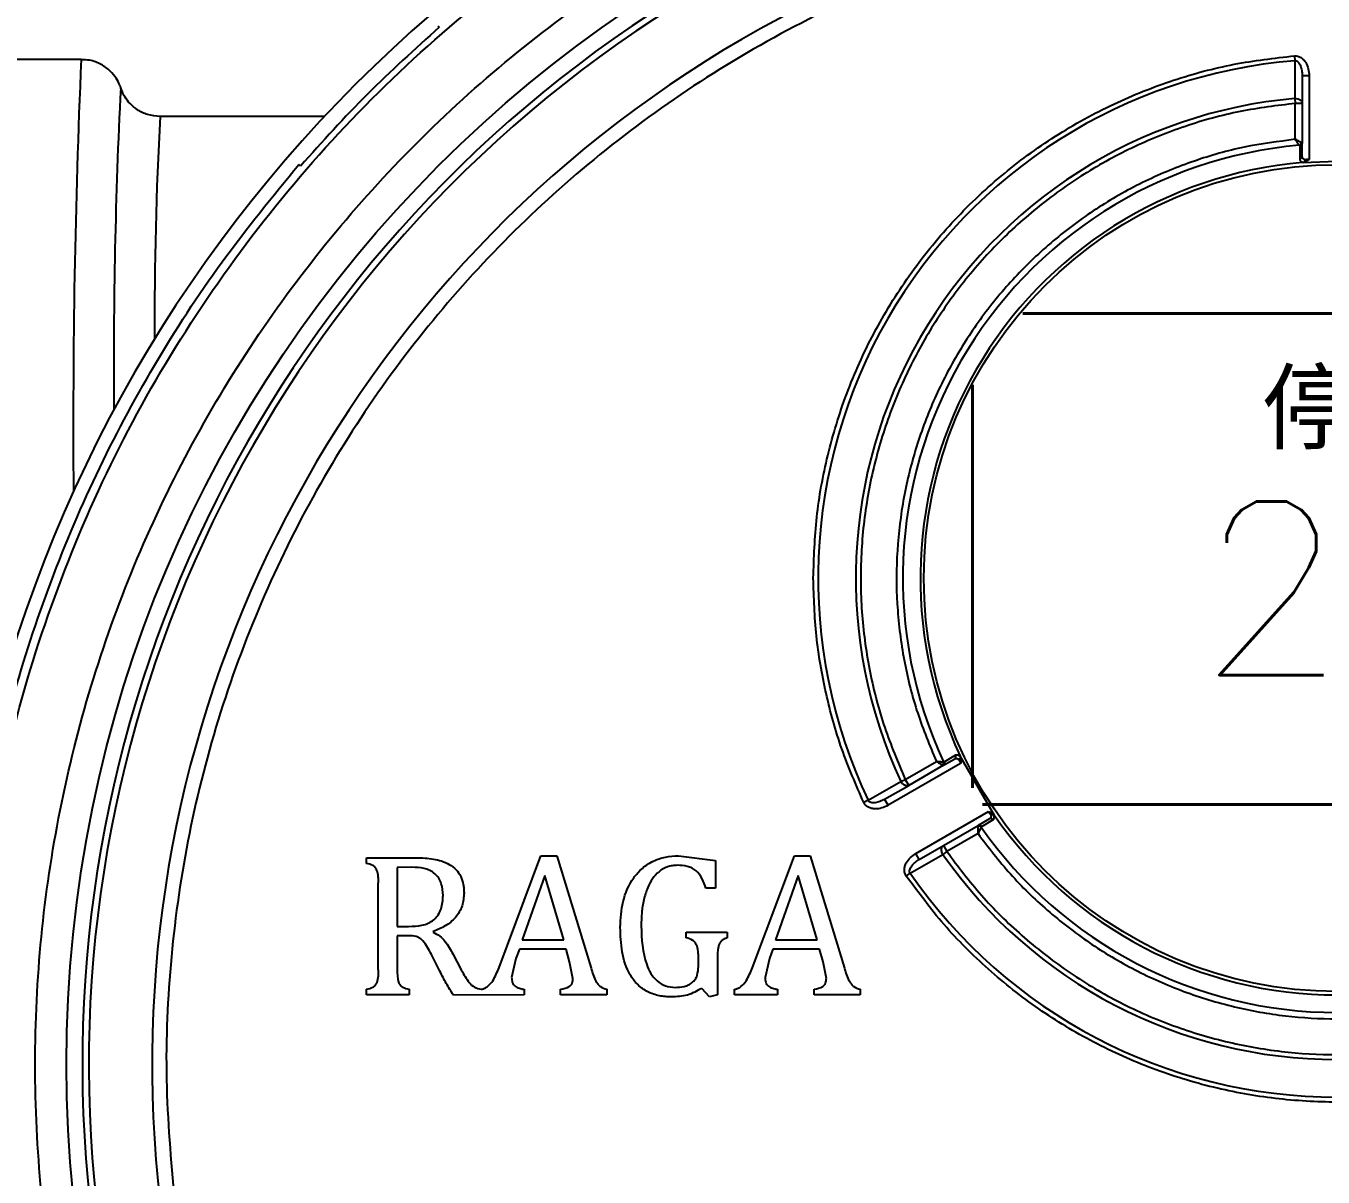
# Model space of a CAD drawing. Header units: millimetres. Extents: x 1846 to 4892, y 508 to 2661.
# Drawn here: x 2548.4 to 2641.8, y 2208.4 to 2291.2 of the extents above; entities that cross this region are included whole.
import ezdxf

# ---------------------------------------------------------------- set-up
doc = ezdxf.new("R2010")
doc.units = ezdxf.units.MM
for name, color, linetype, lineweight in [('AM_5', 3, 'Continuous', 25), ('标注', 3, 'Continuous', 13), ('粗实线', 7, 'Continuous', 40)]:
    doc.layers.add(name, color=color, linetype=linetype, lineweight=lineweight)
doc.styles.add('01', font='txt.shx')
doc.styles.add('SLDTEXTSTYLE1', font='txt.shx', dxfattribs={"width": 0.7, "bigfont": 'gbcbig.shx'})
doc.dimstyles.new('SLDDIMSTYLE12$0', dxfattribs={"dimtxt": 12, "dimasz": 10, "dimexe": 0, "dimexo": 0.0625, "dimgap": 0.875, "dimtad": 1, "dimdec": 1, "dimlfac": 1.8, "dimrnd": 1e-09, "dimzin": 12, "dimdsep": 46, "dimtxsty": 'SLDTEXTSTYLE1', "dimcen": 0.09, "dimdle": 8.16, "dimclrd": 3, "dimclre": 3, "dimadec": 0, "dimazin": 3, "dimtfac": 1, "dimtdec": 1, "dimtofl": 0, "dimtmove": 0, "dimatfit": 3, "dimfxl": 0, "dimfrac": 2, "dimtolj": 1, "dimlwd": 5, "dimlwe": 5, "dimarcsym": 0})

# ---------------------------------------------------------------- blocks, each defined once
blk = doc.blocks.new('*D64')
at = {"layer": 'AM_5', "color": 3, "lineweight": 5, "transparency": 16777216}
blk.add_line((2751.092, 2432.108), (2356.692, 2432.108), dxfattribs=at)
at = {"layer": 'AM_5', "color": 3, "linetype": 'Continuous', "lineweight": 5, "transparency": 16777216}
for p, q in [((2356.692, 2422.108), (2356.692, 2108.323)), ((2762.767, 2098.323), (2356.692, 2098.323))]:
    blk.add_line(p, q, dxfattribs=at)
at = {"layer": 'AM_5', "color": 3, "transparency": 16777216}
for points in [[(2355.025, 2422.108), (2358.359, 2422.108), (2356.692, 2432.108)], [(2355.025, 2108.323), (2358.359, 2108.323), (2356.692, 2098.323)]]:
    blk.add_solid(points, dxfattribs=at)
at = {"layer": 'Defpoints', "color": 0, "transparency": 16777216}
for p in [(2751.154, 2432.108), (2356.692, 2098.323), (2762.83, 2098.323)]:
    blk.add_point(p, dxfattribs=at)
at = {"layer": 'AM_5', "color": 0, "transparency": 16777216, "insert": (2342.103, 2265.216), "char_height": 12, "attachment_point": 5, "rotation": 90, "style": 'SLDTEXTSTYLE1'}
blk.add_mtext('\\A1;{\\H2.28571x;335}', dxfattribs=at)

msp = doc.modelspace()

# ---------------------------------------------------------------- linework, layer by layer
at = {"color": 7, "linetype": 'Continuous', "lineweight": 25}
for p, q in [((2578.057, 2291.212), (2578.168, 2291.101)), ((2552.383, 2288.787), (2543.077, 2288.787)), ((2639.754, 2289.046), (2639.782, 2288.693)), ((2639.782, 2288.693), (2639.78, 2285.976)), ((2640.311, 2287.631), (2640.311, 2285.624)), ((2640.311, 2287.631), (2640.811, 2287.631)), ((2640.811, 2287.631), (2640.811, 2281.596)), ((2555.247, 2286.707), (2555.229, 2286.733)), ((2555.249, 2286.702), (2555.247, 2286.707)), ((2639.78, 2285.976), (2639.811, 2285.624)), ((2639.811, 2283.038), (2639.811, 2285.624)), ((2640.311, 2285.624), (2639.811, 2285.624)), ((2640.311, 2285.624), (2640.311, 2282.733)), ((2569.899, 2284.679), (2558.076, 2284.679)), ((2640.127, 2282.552), (2640.127, 2281.616)), ((2640.311, 2281.797), (2640.311, 2282.733)), ((2568.173, 2281.105), (2568.062, 2281.217)), ((2640.338, 2281.361), (2642.811, 2281.463)), ((2615.714, 2238.128), (2610.488, 2235.11)), ((2611.726, 2236.98), (2613.966, 2238.273)), ((2614.48, 2237.993), (2611.976, 2236.547)), ((2614.48, 2237.993), (2615.291, 2238.461)), ((2615.355, 2238.71), (2614.544, 2238.243)), ((2618.155, 2234.372), (2615.682, 2238.656)), ((2609.054, 2235.47), (2611.406, 2236.831)), ((2610.238, 2235.543), (2611.976, 2236.547)), ((2611.406, 2236.831), (2611.726, 2236.98)), ((2611.726, 2236.98), (2611.976, 2236.547)), ((2609.054, 2235.47), (2608.735, 2235.319)), ((2610.488, 2235.11), (2610.238, 2235.543)), ((2612.488, 2231.646), (2617.714, 2234.664)), ((2614.476, 2232.217), (2616.98, 2233.663)), ((2617.791, 2234.131), (2616.98, 2233.663)), ((2617.229, 2233.593), (2618.039, 2234.062)), ((2616.966, 2233.077), (2614.726, 2231.784)), ((2582.476, 2223.448), (2585.494, 2231.478)), ((2585.494, 2231.478), (2586.639, 2231.478)), ((2586.639, 2231.478), (2589.1, 2223.39)), ((2595.387, 2231.478), (2598.063, 2231.138)), ((2600.723, 2223.448), (2603.742, 2231.478)), ((2603.742, 2231.478), (2604.886, 2231.478)), ((2604.886, 2231.478), (2607.347, 2223.39)), ((2612.083, 2230.225), (2614.437, 2231.581)), ((2612.738, 2231.213), (2612.488, 2231.646)), ((2612.738, 2231.213), (2614.476, 2232.217)), ((2614.726, 2231.784), (2614.437, 2231.581)), ((2614.476, 2232.217), (2614.726, 2231.784)), ((2572.932, 2230.93), (2572.932, 2231.341)), ((2572.932, 2231.341), (2576.544, 2231.341)), ((2576.207, 2230.655), (2575.15, 2230.627)), ((2575.15, 2230.627), (2575.15, 2226.402)), ((2598.063, 2231.138), (2598.063, 2229.146)), ((2585.777, 2230.059), (2584.146, 2225.442)), ((2587.136, 2225.442), (2585.777, 2230.059)), ((2604.025, 2230.059), (2602.393, 2225.442)), ((2605.384, 2225.442), (2604.025, 2230.059)), ((2611.792, 2230.024), (2612.083, 2230.225)), ((2573.778, 2223.311), (2573.778, 2229.493)), ((2598.063, 2229.146), (2597.377, 2229.146)), ((2575.15, 2226.402), (2575.967, 2226.402)), ((2577.742, 2226.035), (2577.742, 2225.971)), ((2595.947, 2225.579), (2595.947, 2225.99)), ((2595.947, 2225.99), (2598.91, 2225.99)), ((2598.91, 2225.99), (2598.91, 2225.579)), ((2575.941, 2225.716), (2575.15, 2225.716)), ((2575.15, 2225.716), (2575.15, 2223.315)), ((2584.146, 2225.442), (2587.136, 2225.442)), ((2602.393, 2225.442), (2605.384, 2225.442)), ((2578.22, 2223.169), (2577.609, 2224.368)), ((2579.151, 2224.415), (2579.781, 2223.233)), ((2583.695, 2224.078), (2583.38, 2222.721)), ((2583.938, 2224.756), (2583.695, 2224.078)), ((2587.305, 2224.756), (2583.938, 2224.756)), ((2587.558, 2223.855), (2587.305, 2224.756)), ((2596.828, 2223.516), (2596.828, 2223.945)), ((2598.2, 2223.997), (2598.2, 2221.478)), ((2601.943, 2224.078), (2601.628, 2222.721)), ((2602.185, 2224.756), (2601.943, 2224.078)), ((2605.553, 2224.756), (2602.185, 2224.756)), ((2605.806, 2223.855), (2605.553, 2224.756)), ((2587.799, 2222.648), (2587.558, 2223.855)), ((2606.046, 2222.648), (2605.806, 2223.855)), ((2572.932, 2221.463), (2572.932, 2221.874)), ((2575.997, 2221.463), (2572.932, 2221.463)), ((2575.997, 2221.874), (2575.997, 2221.463)), ((2584.276, 2221.463), (2579.194, 2221.446)), ((2584.276, 2221.874), (2584.276, 2221.463)), ((2586.909, 2221.463), (2586.909, 2221.874)), ((2590.242, 2221.463), (2586.909, 2221.463)), ((2590.242, 2221.874), (2590.242, 2221.463)), ((2597.619, 2221.326), (2597.075, 2221.939)), ((2598.2, 2221.478), (2597.619, 2221.326)), ((2599.435, 2221.463), (2599.435, 2221.874)), ((2602.524, 2221.463), (2599.435, 2221.463)), ((2602.524, 2221.874), (2602.524, 2221.463)), ((2605.157, 2221.463), (2605.157, 2221.874)), ((2608.49, 2221.463), (2605.157, 2221.463)), ((2608.49, 2221.874), (2608.49, 2221.463))]:
    msp.add_line(p, q, dxfattribs=at)
for centre, radius in [((2642.811, 2216.463), 91.48), ((2642.811, 2251.463), 29.75)]:
    msp.add_circle(centre, radius, dxfattribs=at)
for centre, radius, start, end in [((2642.854, 2216.29), 99.998, 100.32817, 169.67428), ((2642.811, 2216.463), 90.341, 353.64897, 186.35103), ((2642.811, 2216.463), 89.875, 353.64897, 186.35103), ((2642.811, 2216.463), 85.319, 353.33017, 186.66983), ((3161.291, 2262.451), 609.478, 177.523389, 180.446978), ((2642.811, 2251.463), 37.354, 94.65071, 205.34929), ((2952.228, 2266.867), 397.495, 177.13528, 180.47351), ((2642.811, 2251.463), 34.646, 95.01875, 204.98125), ((2820.541, 2269.99), 262.875, 176.79691, 180.28903), ((2640.039, 2282.83), 0.229, 285.08166, 349.89538), ((2642.811, 2251.463), 31.264, 94.97704, 205.02296), ((2640.122, 2282.742), 0.19, 271.48927, 357.31228), ((2642.811, 2251.463), 30, 94.72923, 205.27077), ((2640.122, 2281.806), 0.189, 271.61698, 357.31954), ((2614.26, 2238.18), 0.229, 310.10462, 14.91834), ((2614.378, 2238.152), 0.19, 302.68772, 28.51073), ((2615.189, 2238.62), 0.189, 302.68018, 28.38303), ((2642.811, 2251.463), 30, 214.72923, 325.27077), ((2617.032, 2233.379), 0.229, 45.08166, 109.89538), ((2617.067, 2233.494), 0.19, 31.48927, 117.31228), ((2642.811, 2251.463), 31.264, 214.97704, 325.02296), ((2617.878, 2233.962), 0.189, 31.61705, 117.31843), ((2642.811, 2251.463), 34.646, 215.01875, 324.98125), ((2642.811, 2251.463), 37.354, 214.65071, 325.34929)]:
    msp.add_arc(centre, radius, start, end, dxfattribs=at)
for points in [[(2545.137, 2227.252), (2545.661, 2230.904), (2546.71, 2238.207), (2549.829, 2248.85), (2554.037, 2259.093), (2559.392, 2268.794), (2565.797, 2277.833), (2573.178, 2286.095), (2581.44, 2293.477), (2590.48, 2299.881), (2600.18, 2305.237), (2610.423, 2309.444), (2621.067, 2312.564), (2628.37, 2313.612), (2632.022, 2314.136)], [(2642.811, 2122.722), (2639.743, 2122.809), (2633.608, 2122.983), (2624.494, 2124.386), (2615.556, 2126.612), (2606.88, 2129.719), (2598.551, 2133.658), (2590.648, 2138.395), (2583.247, 2143.884), (2576.42, 2150.072), (2570.232, 2156.899), (2564.743, 2164.3), (2560.006, 2172.203), (2556.067, 2180.532), (2552.963, 2189.208), (2550.724, 2198.145), (2549.372, 2207.26), (2548.92, 2216.463), (2549.372, 2225.666), (2550.724, 2234.78), (2552.963, 2243.718), (2556.067, 2252.393), (2560.006, 2260.723), (2564.743, 2268.626), (2570.232, 2276.027), (2576.42, 2282.854), (2583.247, 2289.042), (2590.648, 2294.53), (2598.551, 2299.268), (2606.88, 2303.206), (2615.556, 2306.314), (2624.494, 2308.539), (2633.608, 2309.942), (2639.743, 2310.116), (2642.811, 2310.203)], [(2578.168, 2291.101), (2576.413, 2289.524), (2572.902, 2286.372), (2569.75, 2282.861), (2568.173, 2281.105)], [(2545.391, 2233.491), (2545.979, 2236.405), (2547.155, 2242.232), (2549.908, 2250.727), (2553.355, 2258.955), (2557.555, 2266.827), (2562.4, 2274.327), (2566.175, 2278.92), (2568.062, 2281.217)], [(2640.811, 2281.596), (2640.754, 2281.591), (2640.64, 2281.58), (2640.544, 2281.569), (2640.497, 2281.564)], [(2615.585, 2238.416), (2615.604, 2238.372), (2615.643, 2238.285), (2615.691, 2238.18), (2615.714, 2238.128)], [(2617.714, 2234.664), (2617.748, 2234.617), (2617.814, 2234.523), (2617.871, 2234.446), (2617.9, 2234.408)]]:
    msp.add_open_spline(points, degree=3, dxfattribs=at)
for points, knots in [([(2642.811, 2300.749), (2639.906, 2300.662), (2634.047, 2300.487), (2625.297, 2299.059), (2616.643, 2296.755), (2608.238, 2293.508), (2600.227, 2289.386), (2592.743, 2284.462), (2585.898, 2278.84), (2579.733, 2272.594), (2574.246, 2265.746), (2569.457, 2258.294), (2565.435, 2250.289), (2562.272, 2241.853), (2560.022, 2233.128), (2558.74, 2224.265), (2558.337, 2215.408), (2558.844, 2209.568), (2559.095, 2206.673)], [0, 0, 0, 0, 0.061282, 0.123596, 0.186618, 0.25, 0.313382, 0.376404, 0.438718, 0.5, 0.561282, 0.623596, 0.686618, 0.75, 0.813382, 0.876404, 0.938718, 1, 1, 1, 1]), ([(2555.263, 2286.656), (2555.23, 2286.755), (2555.164, 2286.956), (2554.916, 2287.438), (2554.478, 2287.982), (2553.825, 2288.459), (2553.088, 2288.758), (2552.584, 2288.756), (2552.381, 2288.755)], [0, 0, 0, 0, 0.151747, 0.306685, 0.473492, 0.661128, 0.863472, 1, 1, 1, 1]), ([(2605.104, 2251.463), (2605.153, 2252.927), (2605.253, 2255.897), (2606.076, 2260.347), (2607.435, 2264.8), (2609.393, 2269.151), (2611.935, 2273.292), (2615.01, 2277.093), (2618.55, 2280.466), (2622.471, 2283.336), (2626.649, 2285.641), (2630.977, 2287.356), (2635.346, 2288.537), (2638.298, 2288.878), (2639.754, 2289.046)], [0, 0, 0, 0, 0.0782174, 0.1586088, 0.2410351, 0.3265141, 0.4128959, 0.5, 0.5870961, 0.6734776, 0.7589649, 0.8413829, 0.9217785, 1, 1, 1, 1]), ([(2639.754, 2289.046), (2639.835, 2289.044), (2640.001, 2289.042), (2640.225, 2288.933), (2640.416, 2288.773), (2640.614, 2288.51), (2640.777, 2288.122), (2640.8, 2287.795), (2640.811, 2287.631)], [0, 0, 0, 0, 0.122616, 0.250735, 0.37102, 0.501142, 0.75053, 1, 1, 1, 1]), ([(2639.782, 2288.693), (2639.804, 2288.694), (2639.846, 2288.696), (2639.93, 2288.67), (2640.026, 2288.6), (2640.118, 2288.48), (2640.217, 2288.279), (2640.295, 2287.992), (2640.306, 2287.753), (2640.311, 2287.631)], [0, 0, 0, 0, 0.04691, 0.093633, 0.194711, 0.311017, 0.43912, 0.713502, 1, 1, 1, 1]), ([(2558.076, 2284.679), (2557.765, 2284.707), (2557.179, 2284.76), (2556.437, 2285.132), (2555.896, 2285.587), (2555.54, 2286.055), (2555.342, 2286.442), (2555.288, 2286.596), (2555.264, 2286.664)], [0, 0, 0, 0, 0.22151, 0.416113, 0.586804, 0.740437, 0.883576, 1, 1, 1, 1]), ([(2639.811, 2285.624), (2638.484, 2285.462), (2635.8, 2285.135), (2631.849, 2284.038), (2627.996, 2282.486), (2624.335, 2280.454), (2620.948, 2277.993), (2617.908, 2275.16), (2615.269, 2272.028), (2613.045, 2268.648), (2611.23, 2265.032), (2609.838, 2261.181), (2608.904, 2257.131), (2608.466, 2252.968), (2608.537, 2248.781), (2609.119, 2244.669), (2610.145, 2240.699), (2611.203, 2238.211), (2611.726, 2236.98)], [0, 0, 0, 0, 0.060923, 0.123178, 0.186353, 0.25, 0.313647, 0.376822, 0.439077, 0.5, 0.560923, 0.623178, 0.686353, 0.75, 0.813647, 0.876822, 0.939077, 1, 1, 1, 1]), ([(2639.78, 2285.976), (2639.845, 2285.974), (2639.944, 2285.97), (2640.068, 2285.93), (2640.152, 2285.886), (2640.222, 2285.83), (2640.269, 2285.77), (2640.304, 2285.701), (2640.308, 2285.652), (2640.311, 2285.624)], [0, 0, 0, 0, 0.236257, 0.361841, 0.499462, 0.616062, 0.749747, 0.853458, 1, 1, 1, 1]), ([(2639.811, 2283.038), (2638.58, 2282.879), (2636.117, 2282.561), (2632.497, 2281.53), (2628.98, 2280.093), (2625.628, 2278.214), (2622.526, 2275.946), (2619.751, 2273.348), (2617.329, 2270.473), (2615.28, 2267.357), (2613.607, 2264.026), (2612.328, 2260.49), (2611.465, 2256.788), (2611.052, 2252.968), (2611.101, 2249.126), (2611.615, 2245.361), (2612.532, 2241.71), (2613.488, 2239.419), (2613.966, 2238.273)], [0, 0, 0, 0, 0.061605, 0.123206, 0.186371, 0.25, 0.313629, 0.376794, 0.438402, 0.5, 0.561607, 0.623206, 0.686371, 0.75, 0.813629, 0.876794, 0.938399, 1, 1, 1, 1]), ([(2640.264, 2282.79), (2640.241, 2282.803), (2640.191, 2282.83), (2640.085, 2282.888), (2639.956, 2282.959), (2639.865, 2283.009), (2639.811, 2283.038)], [0, 0, 0, 0, 0.233582, 0.498754, 0.705363, 1, 1, 1, 1]), ([(2640.099, 2282.609), (2640.084, 2282.631), (2640.052, 2282.678), (2639.985, 2282.779), (2639.903, 2282.901), (2639.845, 2282.987), (2639.811, 2283.038)], [0, 0, 0, 0, 0.233264, 0.498761, 0.703431, 1, 1, 1, 1]), ([(2640.311, 2282.733), (2640.309, 2282.744), (2640.304, 2282.764), (2640.277, 2282.782), (2640.264, 2282.79)], [0, 0, 0, 0, 0.544669, 1, 1, 1, 1]), ([(2640.099, 2282.609), (2640.107, 2282.6), (2640.123, 2282.582), (2640.125, 2282.562), (2640.127, 2282.552)], [0, 0, 0, 0, 0.494942, 1, 1, 1, 1]), ([(2640.127, 2281.616), (2640.131, 2281.591), (2640.137, 2281.543), (2640.194, 2281.477), (2640.279, 2281.418), (2640.365, 2281.391), (2640.407, 2281.377)], [0, 0, 0, 0, 0.254366, 0.499564, 0.753303, 1, 1, 1, 1]), ([(2640.497, 2281.564), (2640.469, 2281.578), (2640.411, 2281.606), (2640.332, 2281.682), (2640.319, 2281.751), (2640.311, 2281.797)], [0, 0, 0, 0, 0.237187, 0.50093, 1, 1, 1, 1]), ([(2640.811, 2281.596), (2640.739, 2281.544), (2640.628, 2281.463), (2640.467, 2281.383), (2640.378, 2281.368), (2640.338, 2281.361)], [0, 0, 0, 0, 0.50022, 0.769201, 1, 1, 1, 1]), ([(2640.407, 2281.377), (2640.403, 2281.375), (2640.395, 2281.371), (2640.372, 2281.364), (2640.352, 2281.362), (2640.338, 2281.361)], [0, 0, 0, 0, 0.217261, 0.447737, 1, 1, 1, 1]), ([(2640.497, 2281.564), (2640.497, 2281.564), (2640.496, 2281.563), (2640.496, 2281.558), (2640.494, 2281.541), (2640.489, 2281.503), (2640.471, 2281.452), (2640.442, 2281.404), (2640.419, 2281.386), (2640.407, 2281.377)], [0, 0, 0, 0, 0.001948, 0.016581, 0.057088, 0.21499, 0.505225, 0.751514, 1, 1, 1, 1]), ([(2608.735, 2235.319), (2608.179, 2236.594), (2607.067, 2239.145), (2605.959, 2243.175), (2605.235, 2247.291), (2605.148, 2250.072), (2605.104, 2251.463)], [0, 0, 0, 0, 0.249992, 0.5, 0.749992, 1, 1, 1, 1]), ([(2613.966, 2238.273), (2614.018, 2238.241), (2614.107, 2238.187), (2614.233, 2238.111), (2614.336, 2238.048), (2614.385, 2238.019), (2614.408, 2238.005)], [0, 0, 0, 0, 0.294715, 0.501246, 0.766459, 1, 1, 1, 1]), ([(2613.966, 2238.273), (2614.027, 2238.269), (2614.131, 2238.262), (2614.277, 2238.252), (2614.398, 2238.244), (2614.455, 2238.24), (2614.481, 2238.239)], [0, 0, 0, 0, 0.29649, 0.501239, 0.766694, 1, 1, 1, 1]), ([(2614.408, 2238.005), (2614.421, 2237.998), (2614.45, 2237.983), (2614.47, 2237.989), (2614.48, 2237.993)], [0, 0, 0, 0, 0.4553313, 1, 1, 1, 1]), ([(2614.544, 2238.243), (2614.535, 2238.239), (2614.517, 2238.231), (2614.493, 2238.236), (2614.481, 2238.239)], [0, 0, 0, 0, 0.505052, 1, 1, 1, 1]), ([(2615.291, 2238.461), (2615.335, 2238.476), (2615.401, 2238.5), (2615.506, 2238.469), (2615.56, 2238.433), (2615.585, 2238.416)], [0, 0, 0, 0, 0.4990702, 0.7628142, 1, 1, 1, 1]), ([(2615.702, 2238.588), (2615.669, 2238.617), (2615.603, 2238.677), (2615.51, 2238.723), (2615.424, 2238.738), (2615.379, 2238.72), (2615.355, 2238.71)], [0, 0, 0, 0, 0.2466492, 0.5004333, 0.7455821, 1, 1, 1, 1]), ([(2615.702, 2238.588), (2615.7, 2238.573), (2615.696, 2238.544), (2615.67, 2238.494), (2615.634, 2238.454), (2615.604, 2238.429), (2615.591, 2238.42), (2615.587, 2238.417), (2615.586, 2238.417), (2615.585, 2238.416)], [0, 0, 0, 0, 0.248005, 0.494133, 0.79068, 0.942964, 0.982795, 0.994176, 1, 1, 1, 1]), ([(2615.682, 2238.656), (2615.688, 2238.643), (2615.696, 2238.624), (2615.702, 2238.601), (2615.702, 2238.592), (2615.702, 2238.588)], [0, 0, 0, 0, 0.552263, 0.782739, 1, 1, 1, 1]), ([(2615.682, 2238.656), (2615.696, 2238.617), (2615.727, 2238.533), (2615.739, 2238.353), (2615.724, 2238.217), (2615.714, 2238.128)], [0, 0, 0, 0, 0.230272, 0.499766, 1, 1, 1, 1]), ([(2611.976, 2236.547), (2611.951, 2236.535), (2611.906, 2236.515), (2611.829, 2236.51), (2611.754, 2236.522), (2611.67, 2236.554), (2611.591, 2236.604), (2611.493, 2236.692), (2611.44, 2236.776), (2611.406, 2236.831)], [0, 0, 0, 0, 0.1465757, 0.2502527, 0.383985, 0.5005373, 0.6381731, 0.7637622, 1, 1, 1, 1]), ([(2610.488, 2235.11), (2610.34, 2235.038), (2610.045, 2234.894), (2609.628, 2234.842), (2609.301, 2234.881), (2609.068, 2234.967), (2608.861, 2235.107), (2608.776, 2235.249), (2608.735, 2235.319)], [0, 0, 0, 0, 0.249814, 0.499195, 0.628988, 0.749489, 0.877373, 1, 1, 1, 1]), ([(2610.238, 2235.543), (2610.13, 2235.487), (2609.917, 2235.377), (2609.63, 2235.3), (2609.406, 2235.287), (2609.257, 2235.306), (2609.148, 2235.354), (2609.083, 2235.414), (2609.064, 2235.452), (2609.054, 2235.47)], [0, 0, 0, 0, 0.286546, 0.561069, 0.68919, 0.805477, 0.906505, 0.953176, 1, 1, 1, 1]), ([(2617.714, 2234.664), (2617.796, 2234.628), (2617.921, 2234.572), (2618.072, 2234.472), (2618.129, 2234.404), (2618.155, 2234.372)], [0, 0, 0, 0, 0.50022, 0.769201, 1, 1, 1, 1]), ([(2617.9, 2234.408), (2617.902, 2234.377), (2617.906, 2234.313), (2617.88, 2234.206), (2617.826, 2234.161), (2617.791, 2234.131)], [0, 0, 0, 0, 0.237187, 0.50093, 1, 1, 1, 1]), ([(2617.9, 2234.408), (2617.918, 2234.416), (2617.956, 2234.432), (2618.014, 2234.442), (2618.067, 2234.44), (2618.093, 2234.429), (2618.106, 2234.423)], [0, 0, 0, 0, 0.252938, 0.511572, 0.764122, 1, 1, 1, 1]), ([(2618.039, 2234.062), (2618.059, 2234.077), (2618.098, 2234.107), (2618.127, 2234.189), (2618.135, 2234.292), (2618.116, 2234.38), (2618.106, 2234.423)], [0, 0, 0, 0, 0.254366, 0.499564, 0.753303, 1, 1, 1, 1]), ([(2618.106, 2234.423), (2618.11, 2234.421), (2618.117, 2234.417), (2618.135, 2234.4), (2618.147, 2234.383), (2618.155, 2234.372)], [0, 0, 0, 0, 0.217261, 0.447737, 1, 1, 1, 1]), ([(2616.98, 2233.663), (2616.972, 2233.655), (2616.957, 2233.641), (2616.955, 2233.609), (2616.954, 2233.594)], [0, 0, 0, 0, 0.544669, 1, 1, 1, 1]), ([(2616.954, 2233.594), (2616.955, 2233.567), (2616.956, 2233.51), (2616.959, 2233.389), (2616.962, 2233.242), (2616.964, 2233.138), (2616.966, 2233.077)], [0, 0, 0, 0, 0.233582, 0.498754, 0.705363, 1, 1, 1, 1]), ([(2617.194, 2233.541), (2617.182, 2233.517), (2617.157, 2233.466), (2617.103, 2233.358), (2617.039, 2233.225), (2616.993, 2233.132), (2616.966, 2233.077)], [0, 0, 0, 0, 0.2332643, 0.4987609, 0.7034308, 1, 1, 1, 1]), ([(2617.194, 2233.541), (2617.197, 2233.552), (2617.204, 2233.575), (2617.221, 2233.587), (2617.229, 2233.593)], [0, 0, 0, 0, 0.494942, 1, 1, 1, 1]), ([(2616.966, 2233.077), (2617.719, 2232.09), (2619.226, 2230.117), (2621.929, 2227.497), (2624.932, 2225.17), (2628.235, 2223.206), (2631.75, 2221.654), (2635.387, 2220.55), (2639.089, 2219.89), (2642.811, 2219.673), (2646.533, 2219.89), (2650.235, 2220.55), (2653.872, 2221.654), (2657.387, 2223.206), (2660.69, 2225.17), (2663.693, 2227.497), (2666.397, 2230.117), (2667.903, 2232.09), (2668.656, 2233.077)], [0, 0, 0, 0, 0.061605, 0.123206, 0.186371, 0.25, 0.313629, 0.376794, 0.438402, 0.5, 0.561607, 0.623206, 0.686371, 0.75, 0.813629, 0.876794, 0.938399, 1, 1, 1, 1]), ([(2591.203, 2226.333), (2591.238, 2226.957), (2591.307, 2228.201), (2591.937, 2229.671), (2592.769, 2230.607), (2593.559, 2231.122), (2594.452, 2231.431), (2595.076, 2231.463), (2595.387, 2231.478)], [0, 0, 0, 0, 0.250159, 0.499581, 0.624669, 0.74973, 0.87481, 1, 1, 1, 1]), ([(2611.792, 2230.024), (2611.752, 2230.094), (2611.672, 2230.239), (2611.654, 2230.488), (2611.696, 2230.734), (2611.826, 2231.036), (2612.08, 2231.371), (2612.352, 2231.555), (2612.488, 2231.646)], [0, 0, 0, 0, 0.122616, 0.250735, 0.37102, 0.501142, 0.75053, 1, 1, 1, 1]), ([(2614.349, 2231.784), (2614.341, 2231.827), (2614.324, 2231.919), (2614.342, 2232.039), (2614.387, 2232.148), (2614.443, 2232.191), (2614.476, 2232.217)], [0, 0, 0, 0, 0.232288, 0.500069, 0.706084, 1, 1, 1, 1]), ([(2614.437, 2231.581), (2614.418, 2231.613), (2614.38, 2231.678), (2614.36, 2231.748), (2614.349, 2231.784)], [0, 0, 0, 0, 0.493554, 1, 1, 1, 1]), ([(2614.726, 2231.784), (2615.53, 2230.715), (2617.156, 2228.555), (2620.081, 2225.682), (2623.352, 2223.121), (2626.942, 2220.966), (2630.767, 2219.264), (2634.74, 2218.048), (2638.772, 2217.328), (2642.811, 2217.092), (2646.85, 2217.328), (2650.882, 2218.048), (2654.855, 2219.264), (2658.68, 2220.966), (2662.27, 2223.121), (2665.541, 2225.682), (2668.466, 2228.555), (2670.092, 2230.715), (2670.896, 2231.784)], [0, 0, 0, 0, 0.060923, 0.123178, 0.186353, 0.25, 0.313647, 0.376822, 0.439077, 0.5, 0.560923, 0.623178, 0.686353, 0.75, 0.813647, 0.876822, 0.939077, 1, 1, 1, 1]), ([(2573.778, 2229.493), (2573.792, 2229.816), (2573.809, 2230.22), (2573.581, 2230.648), (2573.314, 2230.829), (2573.085, 2230.889), (2572.932, 2230.93)], [0, 0, 0, 0, 0.499621, 0.62515, 0.749473, 1, 1, 1, 1]), ([(2578.443, 2228.614), (2578.426, 2228.906), (2578.4, 2229.344), (2578.149, 2229.875), (2577.862, 2230.208), (2577.489, 2230.441), (2576.936, 2230.629), (2576.498, 2230.645), (2576.207, 2230.655)], [0, 0, 0, 0, 0.249587, 0.374626, 0.499591, 0.624711, 0.749882, 1, 1, 1, 1]), ([(2576.544, 2231.341), (2576.948, 2231.328), (2577.754, 2231.3), (2578.744, 2231.004), (2579.396, 2230.513), (2579.745, 2230.004), (2579.891, 2229.516), (2579.946, 2229.115), (2579.95, 2228.913), (2579.952, 2228.812)], [0, 0, 0, 0, 0.250321, 0.499801, 0.624784, 0.749675, 0.874698, 0.937347, 1, 1, 1, 1]), ([(2595.3, 2230.792), (2595.182, 2230.787), (2594.947, 2230.776), (2594.49, 2230.659), (2593.97, 2230.362), (2593.498, 2229.829), (2593.131, 2229.135), (2592.875, 2228.307), (2592.733, 2227.375), (2592.719, 2226.747), (2592.712, 2226.434)], [0, 0, 0, 0, 0.062558, 0.125097, 0.249727, 0.374543, 0.499543, 0.665311, 0.833563, 1, 1, 1, 1]), ([(2597.377, 2229.146), (2597.297, 2229.375), (2597.139, 2229.831), (2596.778, 2230.334), (2596.373, 2230.605), (2595.911, 2230.767), (2595.543, 2230.782), (2595.3, 2230.792)], [0, 0, 0, 0, 0.250349, 0.499662, 0.620972, 0.749911, 1, 1, 1, 1]), ([(2612.083, 2230.225), (2612.071, 2230.242), (2612.049, 2230.278), (2612.029, 2230.364), (2612.042, 2230.483), (2612.1, 2230.622), (2612.224, 2230.808), (2612.434, 2231.019), (2612.635, 2231.148), (2612.738, 2231.213)], [0, 0, 0, 0, 0.04691, 0.093633, 0.194711, 0.311017, 0.43912, 0.713502, 1, 1, 1, 1]), ([(2673.83, 2230.024), (2672.948, 2228.836), (2671.164, 2226.433), (2667.942, 2223.236), (2664.335, 2220.385), (2660.368, 2217.985), (2656.139, 2216.089), (2651.742, 2214.734), (2647.28, 2213.932), (2642.811, 2213.669), (2638.342, 2213.932), (2633.88, 2214.734), (2629.483, 2216.089), (2625.254, 2217.985), (2621.287, 2220.385), (2617.68, 2223.236), (2614.458, 2226.433), (2612.674, 2228.836), (2611.792, 2230.024)], [0, 0, 0, 0, 0.060901, 0.123153, 0.186338, 0.25, 0.313662, 0.376847, 0.439099, 0.5, 0.560901, 0.623153, 0.686338, 0.75, 0.813662, 0.876847, 0.939099, 1, 1, 1, 1]), ([(2575.967, 2226.402), (2576.288, 2226.405), (2576.77, 2226.411), (2577.383, 2226.607), (2577.794, 2226.863), (2578.111, 2227.23), (2578.394, 2227.81), (2578.424, 2228.293), (2578.443, 2228.614)], [0, 0, 0, 0, 0.2503, 0.375337, 0.500381, 0.62533, 0.750439, 1, 1, 1, 1]), ([(2579.952, 2228.812), (2579.928, 2228.492), (2579.879, 2227.854), (2579.379, 2227.007), (2578.628, 2226.395), (2578.038, 2226.155), (2577.742, 2226.035)], [0, 0, 0, 0, 0.2499069, 0.4994484, 0.7494591, 1, 1, 1, 1]), ([(2577.742, 2225.971), (2577.903, 2225.89), (2578.224, 2225.729), (2578.595, 2225.331), (2578.896, 2224.887), (2579.066, 2224.572), (2579.151, 2224.415)], [0, 0, 0, 0, 0.249742, 0.499519, 0.749697, 1, 1, 1, 1]), ([(2594.901, 2221.326), (2594.753, 2221.329), (2594.458, 2221.335), (2593.873, 2221.422), (2593.164, 2221.651), (2592.431, 2222.172), (2591.716, 2223.125), (2591.266, 2224.565), (2591.224, 2225.743), (2591.203, 2226.333)], [0, 0, 0, 0, 0.0626532, 0.1253029, 0.2503037, 0.3752146, 0.5002189, 0.7496895, 1, 1, 1, 1]), ([(2592.712, 2226.434), (2592.749, 2225.483), (2592.794, 2224.292), (2593.383, 2223.002), (2593.828, 2222.447), (2594.45, 2222.07), (2594.922, 2222.031), (2595.158, 2222.012)], [0, 0, 0, 0, 0.499795, 0.625141, 0.750203, 0.875019, 1, 1, 1, 1]), ([(2577.609, 2224.368), (2577.433, 2224.715), (2577.212, 2225.15), (2576.792, 2225.559), (2576.429, 2225.715), (2576.136, 2225.715), (2575.941, 2225.716)], [0, 0, 0, 0, 0.500158, 0.625065, 0.75011, 1, 1, 1, 1]), ([(2596.828, 2223.945), (2596.836, 2224.298), (2596.846, 2224.738), (2596.63, 2225.218), (2596.369, 2225.459), (2596.116, 2225.531), (2595.947, 2225.579)], [0, 0, 0, 0, 0.500125, 0.624669, 0.750035, 1, 1, 1, 1]), ([(2598.91, 2225.579), (2598.872, 2225.566), (2598.797, 2225.54), (2598.654, 2225.474), (2598.485, 2225.365), (2598.339, 2225.171), (2598.189, 2224.717), (2598.195, 2224.317), (2598.2, 2223.997)], [0, 0, 0, 0, 0.0626257, 0.1252285, 0.2500926, 0.3748737, 0.5000878, 1, 1, 1, 1]), ([(2572.932, 2221.874), (2573.085, 2221.914), (2573.315, 2221.974), (2573.585, 2222.153), (2573.812, 2222.583), (2573.793, 2222.987), (2573.778, 2223.311)], [0, 0, 0, 0, 0.250512, 0.375245, 0.500165, 1, 1, 1, 1]), ([(2575.15, 2223.315), (2575.144, 2222.993), (2575.137, 2222.631), (2575.284, 2222.262), (2575.379, 2222.134), (2575.611, 2221.973), (2575.843, 2221.914), (2575.997, 2221.874)], [0, 0, 0, 0, 0.4992485, 0.5620926, 0.6245905, 0.749614, 1, 1, 1, 1]), ([(2579.194, 2221.446), (2579.017, 2221.725), (2578.662, 2222.282), (2578.368, 2222.874), (2578.22, 2223.169)], [0, 0, 0, 0, 0.499902, 1, 1, 1, 1]), ([(2579.781, 2223.233), (2579.942, 2222.932), (2580.183, 2222.48), (2580.686, 2221.981), (2581.027, 2221.909), (2581.197, 2221.873)], [0, 0, 0, 0, 0.500537, 0.750346, 1, 1, 1, 1]), ([(2581.197, 2221.873), (2581.283, 2221.894), (2581.456, 2221.937), (2581.756, 2222.133), (2582.148, 2222.624), (2582.345, 2223.118), (2582.476, 2223.448)], [0, 0, 0, 0, 0.125077, 0.250222, 0.499887, 1, 1, 1, 1]), ([(2589.1, 2223.39), (2589.195, 2223.065), (2589.314, 2222.656), (2589.591, 2222.233), (2589.834, 2221.994), (2590.079, 2221.922), (2590.242, 2221.874)], [0, 0, 0, 0, 0.50046, 0.628361, 0.750703, 1, 1, 1, 1]), ([(2595.158, 2222.012), (2595.374, 2222.02), (2595.704, 2222.034), (2596.115, 2222.172), (2596.391, 2222.339), (2596.607, 2222.577), (2596.795, 2222.972), (2596.815, 2223.3), (2596.828, 2223.516)], [0, 0, 0, 0, 0.250183, 0.381348, 0.500383, 0.621905, 0.750375, 1, 1, 1, 1]), ([(2599.435, 2221.874), (2599.522, 2221.894), (2599.696, 2221.933), (2599.999, 2222.129), (2600.395, 2222.62), (2600.592, 2223.116), (2600.723, 2223.448)], [0, 0, 0, 0, 0.12504, 0.250236, 0.499874, 1, 1, 1, 1]), ([(2607.347, 2223.39), (2607.443, 2223.065), (2607.562, 2222.656), (2607.838, 2222.233), (2608.082, 2221.994), (2608.326, 2221.922), (2608.49, 2221.874)], [0, 0, 0, 0, 0.50046, 0.628361, 0.750703, 1, 1, 1, 1]), ([(2583.38, 2222.721), (2583.387, 2222.605), (2583.398, 2222.429), (2583.503, 2222.219), (2583.666, 2222.052), (2583.936, 2221.932), (2584.163, 2221.894), (2584.276, 2221.874)], [0, 0, 0, 0, 0.249595, 0.377929, 0.49984, 0.749543, 1, 1, 1, 1]), ([(2586.909, 2221.874), (2587.132, 2221.913), (2587.411, 2221.961), (2587.667, 2222.177), (2587.783, 2222.37), (2587.792, 2222.537), (2587.799, 2222.648)], [0, 0, 0, 0, 0.499477, 0.62618, 0.750315, 1, 1, 1, 1]), ([(2601.628, 2222.721), (2601.635, 2222.605), (2601.645, 2222.429), (2601.751, 2222.219), (2601.914, 2222.052), (2602.183, 2221.932), (2602.41, 2221.894), (2602.524, 2221.874)], [0, 0, 0, 0, 0.249595, 0.377929, 0.49984, 0.749543, 1, 1, 1, 1]), ([(2605.157, 2221.874), (2605.379, 2221.913), (2605.659, 2221.961), (2605.915, 2222.177), (2606.031, 2222.37), (2606.04, 2222.537), (2606.046, 2222.648)], [0, 0, 0, 0, 0.499477, 0.62618, 0.750315, 1, 1, 1, 1]), ([(2597.075, 2221.939), (2596.737, 2221.75), (2596.061, 2221.373), (2595.288, 2221.341), (2594.901, 2221.326)], [0, 0, 0, 0, 0.499617, 1, 1, 1, 1])]:
    msp.add_open_spline(points, degree=3, knots=knots, dxfattribs=at)
at = {"layer": '粗实线', "linetype": 'ByBlock'}
for points in [[(2620.202, 2270.497), (2664.906, 2270.497)], [(2616.574, 2236.37), (2616.574, 2265.359)], [(2667.825, 2235.166), (2617.283, 2235.166)]]:
    msp.add_lwpolyline(points, dxfattribs=at)

# ---------------------------------------------------------------- texts
at = {"layer": '标注', "attachment_point": 1, "style": '01'}
for s, insert, char_height, width in [('停止', (2637.382, 2266.258), 5, 36.52107), ('20', (2632.743, 2256.977), 12.5, 59.61248)]:
    msp.add_mtext(s, dxfattribs=dict(at, insert=insert, char_height=char_height, width=width))

# ---------------------------------------------------------------- dimensions: what is measured, and where the dimension line sits
at = {"layer": 'AM_5'}
dim = msp.add_linear_dim(base=(2356.692, 2098.323), p1=(2751.154, 2432.108), p2=(2762.83, 2098.323), angle=90, text='{\\H2.28571x;335}', dimstyle='SLDDIMSTYLE12$0', override={"dimlfac": 1}, dxfattribs=at)
dim.commit()
dim.dimension.update_dxf_attribs({"geometry": '*D64', "text_midpoint": (2342.103, 2265.216)})

doc.saveas('drawing.dxf')
